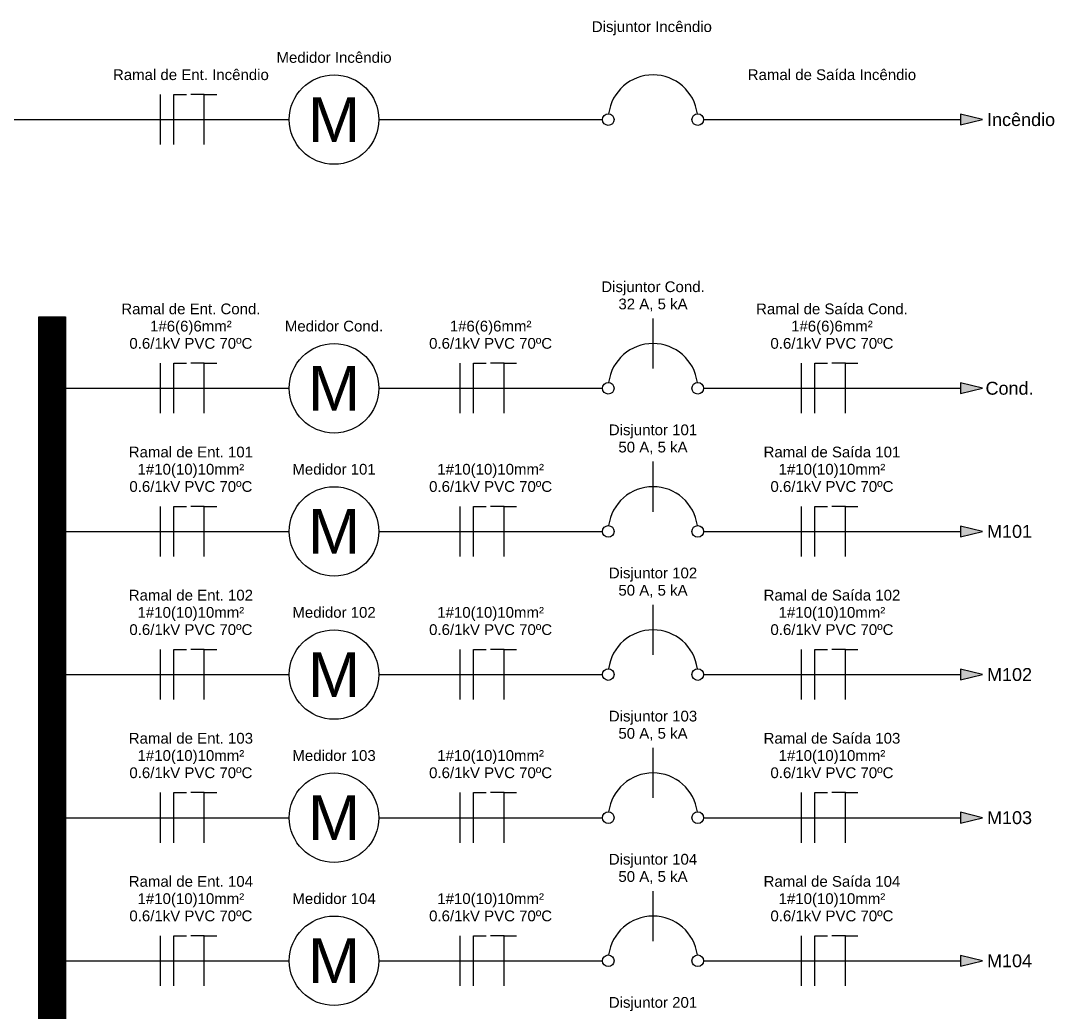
# Model space of a CAD drawing. Header units: millimetres. Extents: x -305 to 1353, y -289 to 1176.
# Drawn here: x 775 to 1353, y 417 to 971 of the extents above; entities that cross this region are included whole.
import ezdxf
from ezdxf.enums import TextEntityAlignment as Align

# ---------------------------------------------------------------- set-up
doc = ezdxf.new("R2010")
doc.units = ezdxf.units.MM
doc.header["$MEASUREMENT"] = 0
doc.layers.add('HACHURA', color=7, linetype='Continuous')
doc.layers.add('Medição_Unifilar_Texto', color=40, linetype='Continuous')
doc.layers.add('Medição_Unifilar_Draw', color=7, linetype='Continuous', true_color=0x0080ff)
doc.styles.add('Cota', font='arial.ttf')

msp = doc.modelspace()

# ---------------------------------------------------------------- hatches: boundary and pattern name
at = {"layer": 'HACHURA', "true_color": 0x000000}
h = msp.add_hatch(color=18, dxfattribs=at)
h.dxf.hatch_style = 1
h.paths.add_polyline_path([(1300.04, 919.08), (1300.04, 916.08), (1300.04, 913.08), (1312.41, 916.08)])
at = {"layer": 'HACHURA', "true_color": 0x007eff}
h = msp.add_hatch(dxfattribs=at)
h.set_pattern_fill('ANSI31', color=150)
h.paths.add_polyline_path([(800.04, 805.91), (785.04, 805.91), (785.04, -234.1), (800.04, -234.1)])
at = {"layer": 'HACHURA', "true_color": 0x000000}
h = msp.add_hatch(color=18, dxfattribs=at)
h.dxf.hatch_style = 1
h.paths.add_polyline_path([(1300.04, 768.91), (1300.04, 765.91), (1300.04, 762.91), (1312.41, 765.91)])
h = msp.add_hatch(color=18, dxfattribs=at)
h.dxf.hatch_style = 1
h.paths.add_polyline_path([(1300.04, 688.91), (1300.04, 685.91), (1300.04, 682.91), (1312.41, 685.91)])
h = msp.add_hatch(color=18, dxfattribs=at)
h.dxf.hatch_style = 1
h.paths.add_polyline_path([(1300.04, 608.91), (1300.04, 605.91), (1300.04, 602.91), (1312.41, 605.91)])
h = msp.add_hatch(color=18, dxfattribs=at)
h.dxf.hatch_style = 1
h.paths.add_polyline_path([(1300.04, 528.91), (1300.04, 525.91), (1300.04, 522.91), (1312.41, 525.91)])
h = msp.add_hatch(color=18, dxfattribs=at)
h.dxf.hatch_style = 1
h.paths.add_polyline_path([(1300.04, 448.91), (1300.04, 445.91), (1300.04, 442.91), (1312.41, 445.91)])

# ---------------------------------------------------------------- linework, layer by layer
at = {"layer": 'Medição_Unifilar_Draw', "color": 18, "true_color": 0x000000}
for p, q in [((853.04, 902.08), (853.04, 930.08)), ((877.54, 930.08), (870.04, 930.08)), ((1312.41, 916.08), (1300.04, 919.08)), ((1300.04, 919.08), (1300.04, 916.08)), ((1300.04, 913.08), (1312.41, 916.08)), ((1300.04, 916.08), (1300.04, 913.08)), ((1128.29, 776.91), (1128.29, 804.91)), ((853.04, 751.91), (853.04, 779.91)), ((877.54, 779.91), (870.04, 779.91)), ((1020.54, 751.91), (1020.54, 779.91)), ((1045.04, 779.91), (1037.54, 779.91)), ((1211.29, 751.91), (1211.29, 779.91)), ((1235.79, 779.91), (1228.29, 779.91)), ((1312.41, 765.91), (1300.04, 768.91)), ((1300.04, 768.91), (1300.04, 765.91)), ((1300.04, 762.91), (1312.41, 765.91)), ((1300.04, 765.91), (1300.04, 762.91)), ((1128.29, 696.91), (1128.29, 724.91)), ((853.04, 671.91), (853.04, 699.91)), ((877.54, 699.91), (870.04, 699.91)), ((1020.54, 671.91), (1020.54, 699.91)), ((1045.04, 699.91), (1037.54, 699.91)), ((1211.29, 671.91), (1211.29, 699.91)), ((1235.79, 699.91), (1228.29, 699.91)), ((1312.41, 685.91), (1300.04, 688.91)), ((1300.04, 688.91), (1300.04, 685.91)), ((1300.04, 682.91), (1312.41, 685.91)), ((1300.04, 685.91), (1300.04, 682.91)), ((1128.29, 616.91), (1128.29, 644.91)), ((853.04, 591.91), (853.04, 619.91)), ((877.54, 619.91), (870.04, 619.91)), ((1020.54, 591.91), (1020.54, 619.91)), ((1045.04, 619.91), (1037.54, 619.91)), ((1211.29, 591.91), (1211.29, 619.91)), ((1235.79, 619.91), (1228.29, 619.91)), ((1312.41, 605.91), (1300.04, 608.91)), ((1300.04, 608.91), (1300.04, 605.91)), ((1300.04, 602.91), (1312.41, 605.91)), ((1300.04, 605.91), (1300.04, 602.91)), ((1128.29, 536.91), (1128.29, 564.91)), ((853.04, 511.91), (853.04, 539.91)), ((877.54, 539.91), (870.04, 539.91)), ((1020.54, 511.91), (1020.54, 539.91)), ((1045.04, 539.91), (1037.54, 539.91)), ((1211.29, 511.91), (1211.29, 539.91)), ((1235.79, 539.91), (1228.29, 539.91)), ((1312.41, 525.91), (1300.04, 528.91)), ((1300.04, 528.91), (1300.04, 525.91)), ((1300.04, 522.91), (1312.41, 525.91)), ((1300.04, 525.91), (1300.04, 522.91)), ((1128.29, 456.91), (1128.29, 484.91)), ((853.04, 431.91), (853.04, 459.91)), ((877.54, 459.91), (870.04, 459.91)), ((1020.54, 431.91), (1020.54, 459.91)), ((1045.04, 459.91), (1037.54, 459.91)), ((1211.29, 431.91), (1211.29, 459.91)), ((1235.79, 459.91), (1228.29, 459.91)), ((1312.41, 445.91), (1300.04, 448.91)), ((1300.04, 448.91), (1300.04, 445.91)), ((1300.04, 442.91), (1312.41, 445.91)), ((1300.04, 445.91), (1300.04, 442.91))]:
    msp.add_line(p, q, dxfattribs=at)
at = {"layer": 'Medição_Unifilar_Draw'}
for p, q in [((594.66, 916.08), (800.04, 916.08)), ((800.04, 916.08), (925.04, 916.08)), ((975.04, 916.08), (1100.04, 916.08)), ((1156.54, 916.08), (1300.04, 916.08)), ((800.04, 765.91), (925.04, 765.91)), ((975.04, 765.91), (1100.04, 765.91)), ((1156.54, 765.91), (1300.04, 765.91)), ((800.04, 685.91), (925.04, 685.91)), ((975.04, 685.91), (1100.04, 685.91)), ((1156.54, 685.91), (1300.04, 685.91)), ((800.04, 605.91), (925.04, 605.91)), ((975.04, 605.91), (1100.04, 605.91)), ((1156.54, 605.91), (1300.04, 605.91)), ((800.04, 525.91), (925.04, 525.91)), ((975.04, 525.91), (1100.04, 525.91)), ((1156.54, 525.91), (1300.04, 525.91)), ((800.04, 445.91), (925.04, 445.91)), ((975.04, 445.91), (1100.04, 445.91)), ((1156.54, 445.91), (1300.04, 445.91))]:
    msp.add_line(p, q, dxfattribs=at)
at = {"layer": 'Medição_Unifilar_Draw', "color": 18, "true_color": 0x000000}
for points in [[(860.54, 902.08), (860.54, 930.08), (867.54, 930.08)], [(877.54, 902.08), (877.54, 930.08), (884.54, 930.08)], [(860.54, 751.91), (860.54, 779.91), (867.54, 779.91)], [(877.54, 751.91), (877.54, 779.91), (884.54, 779.91)], [(1028.04, 751.91), (1028.04, 779.91), (1035.04, 779.91)], [(1045.04, 751.91), (1045.04, 779.91), (1052.04, 779.91)], [(1218.79, 751.91), (1218.79, 779.91), (1225.79, 779.91)], [(1235.79, 751.91), (1235.79, 779.91), (1242.79, 779.91)], [(860.54, 671.91), (860.54, 699.91), (867.54, 699.91)], [(877.54, 671.91), (877.54, 699.91), (884.54, 699.91)], [(1028.04, 671.91), (1028.04, 699.91), (1035.04, 699.91)], [(1045.04, 671.91), (1045.04, 699.91), (1052.04, 699.91)], [(1218.79, 671.91), (1218.79, 699.91), (1225.79, 699.91)], [(1235.79, 671.91), (1235.79, 699.91), (1242.79, 699.91)], [(860.54, 591.91), (860.54, 619.91), (867.54, 619.91)], [(877.54, 591.91), (877.54, 619.91), (884.54, 619.91)], [(1028.04, 591.91), (1028.04, 619.91), (1035.04, 619.91)], [(1045.04, 591.91), (1045.04, 619.91), (1052.04, 619.91)], [(1218.79, 591.91), (1218.79, 619.91), (1225.79, 619.91)], [(1235.79, 591.91), (1235.79, 619.91), (1242.79, 619.91)], [(860.54, 511.91), (860.54, 539.91), (867.54, 539.91)], [(877.54, 511.91), (877.54, 539.91), (884.54, 539.91)], [(1028.04, 511.91), (1028.04, 539.91), (1035.04, 539.91)], [(1045.04, 511.91), (1045.04, 539.91), (1052.04, 539.91)], [(1218.79, 511.91), (1218.79, 539.91), (1225.79, 539.91)], [(1235.79, 511.91), (1235.79, 539.91), (1242.79, 539.91)], [(860.54, 431.91), (860.54, 459.91), (867.54, 459.91)], [(877.54, 431.91), (877.54, 459.91), (884.54, 459.91)], [(1028.04, 431.91), (1028.04, 459.91), (1035.04, 459.91)], [(1045.04, 431.91), (1045.04, 459.91), (1052.04, 459.91)], [(1218.79, 431.91), (1218.79, 459.91), (1225.79, 459.91)], [(1235.79, 431.91), (1235.79, 459.91), (1242.79, 459.91)]]:
    msp.add_lwpolyline(points, dxfattribs=at)
at = {"layer": 'Medição_Unifilar_Draw'}
msp.add_lwpolyline([(785.04, 805.91), (800.04, 805.91), (800.04, -234.1), (785.04, -234.1)], close=True, dxfattribs=at)
for centre in [(950.04, 916.08), (950.04, 765.91), (950.04, 685.91), (950.04, 605.91), (950.04, 525.91), (950.04, 445.91)]:
    msp.add_circle(centre, 25, dxfattribs=at)
at = {"layer": 'Medição_Unifilar_Draw', "color": 18, "true_color": 0x000000}
for centre in [(1103.29, 916.08), (1153.29, 916.08), (1103.29, 765.91), (1153.29, 765.91), (1103.29, 685.91), (1153.29, 685.91), (1103.29, 605.91), (1153.29, 605.91), (1103.29, 525.91), (1153.29, 525.91), (1103.29, 445.91), (1153.29, 445.91)]:
    msp.add_circle(centre, 3.25, dxfattribs=at)
at = {"layer": 'Medição_Unifilar_Draw'}
for centre in [(1128.29, 916.08), (1128.29, 765.91), (1128.29, 685.91), (1128.29, 605.91), (1128.29, 525.91), (1128.29, 445.91)]:
    msp.add_arc(centre, 25, 7.45371, 172.54629, dxfattribs=at)

# ---------------------------------------------------------------- texts
at = {"layer": 'Medição_Unifilar_Draw', "color": 18, "true_color": 0x000000, "style": 'Cota'}
for p in [(950.04, 916.08), (950.04, 765.91), (950.04, 685.91), (950.04, 605.91), (950.04, 525.91), (950.04, 445.91)]:
    msp.add_text('M', height=25, dxfattribs=at).set_placement(p, align=Align.MIDDLE)
at = {"layer": 'Medição_Unifilar_Texto', "style": 'Cota'}
for s, height, p in [('Disjuntor Incêndio', 6, (1127.64, 965.03)), ('Medidor Incêndio', 6, (950.04, 947.82)), ('Ramal de Ent. Incêndio', 6, (870.04, 938.18)), ('Ramal de Saída Incêndio', 6, (1228.29, 938.18)), ('Incêndio', 7.2, (1333.97, 912.49)), ('Disjuntor Cond.', 6, (1128.29, 819.67)), ('32 A, 5 kA', 6, (1128.29, 810.03)), ('Ramal de Ent. Cond.', 6, (870.04, 807.29)), ('Ramal de Saída Cond.', 6, (1228.29, 807.29)), ('1#6(6)6mm²', 6, (870.04, 797.65)), ('Medidor Cond.', 6, (950.04, 797.65)), ('1#6(6)6mm²', 6, (1037.54, 797.65)), ('1#6(6)6mm²', 6, (1228.29, 797.65)), ('0.6/1kV PVC 70ºC', 6, (870.04, 788.01)), ('0.6/1kV PVC 70ºC', 6, (1037.54, 788.01)), ('0.6/1kV PVC 70ºC', 6, (1228.29, 788.01)), ('Cond.', 7.2, (1327.54, 762.32)), ('Disjuntor 101', 6, (1128.29, 739.67)), ('50 A, 5 kA', 6, (1128.29, 730.03)), ('Ramal de Saída 101', 6, (1228.29, 727.29)), ('Ramal de Ent. 101', 6, (870.04, 727.29)), ('1#10(10)10mm²', 6, (870.04, 717.65)), ('Medidor 101', 6, (950.04, 717.65)), ('1#10(10)10mm²', 6, (1037.54, 717.65)), ('1#10(10)10mm²', 6, (1228.29, 717.65)), ('0.6/1kV PVC 70ºC', 6, (870.04, 708.01)), ('0.6/1kV PVC 70ºC', 6, (1037.54, 708.01)), ('0.6/1kV PVC 70ºC', 6, (1228.29, 708.01)), ('M101', 7.2, (1327.54, 682.32)), ('Disjuntor 102', 6, (1128.29, 659.67)), ('Ramal de Ent. 102', 6, (870.04, 647.29)), ('50 A, 5 kA', 6, (1128.29, 650.03)), ('50 A, 5 kA', 6, (1128.29, 650.03)), ('Ramal de Saída 102', 6, (1228.29, 647.29)), ('1#10(10)10mm²', 6, (870.04, 637.65)), ('Medidor 102', 6, (950.04, 637.65)), ('1#10(10)10mm²', 6, (1037.54, 637.65)), ('1#10(10)10mm²', 6, (1228.29, 637.65)), ('0.6/1kV PVC 70ºC', 6, (870.04, 628.01)), ('0.6/1kV PVC 70ºC', 6, (1037.54, 628.01)), ('0.6/1kV PVC 70ºC', 6, (1228.29, 628.01)), ('M102', 7.2, (1327.54, 602.32)), ('Disjuntor 103', 6, (1128.29, 579.67)), ('Ramal de Ent. 103', 6, (870.04, 567.29)), ('50 A, 5 kA', 6, (1128.29, 570.03)), ('Ramal de Saída 103', 6, (1228.29, 567.29)), ('1#10(10)10mm²', 6, (870.04, 557.65)), ('Medidor 103', 6, (950.04, 557.65)), ('1#10(10)10mm²', 6, (1037.54, 557.65)), ('1#10(10)10mm²', 6, (1228.29, 557.65)), ('0.6/1kV PVC 70ºC', 6, (870.04, 548.01)), ('0.6/1kV PVC 70ºC', 6, (1037.54, 548.01)), ('0.6/1kV PVC 70ºC', 6, (1228.29, 548.01)), ('M103', 7.2, (1327.54, 522.32)), ('Disjuntor 104', 6, (1128.29, 499.67)), ('Ramal de Ent. 104', 6, (870.04, 487.29)), ('50 A, 5 kA', 6, (1128.29, 490.03)), ('Ramal de Saída 104', 6, (1228.29, 487.29)), ('1#10(10)10mm²', 6, (870.04, 477.65)), ('Medidor 104', 6, (950.04, 477.65)), ('1#10(10)10mm²', 6, (1037.54, 477.65)), ('1#10(10)10mm²', 6, (1228.29, 477.65)), ('0.6/1kV PVC 70ºC', 6, (870.04, 468.01)), ('0.6/1kV PVC 70ºC', 6, (1037.54, 468.01)), ('0.6/1kV PVC 70ºC', 6, (1228.29, 468.01)), ('M104', 7.2, (1327.54, 442.32)), ('Disjuntor 201', 6, (1128.29, 419.67))]:
    msp.add_text(s, height=height, dxfattribs=at).set_placement(p, align=Align.CENTER)

doc.saveas('drawing.dxf')
